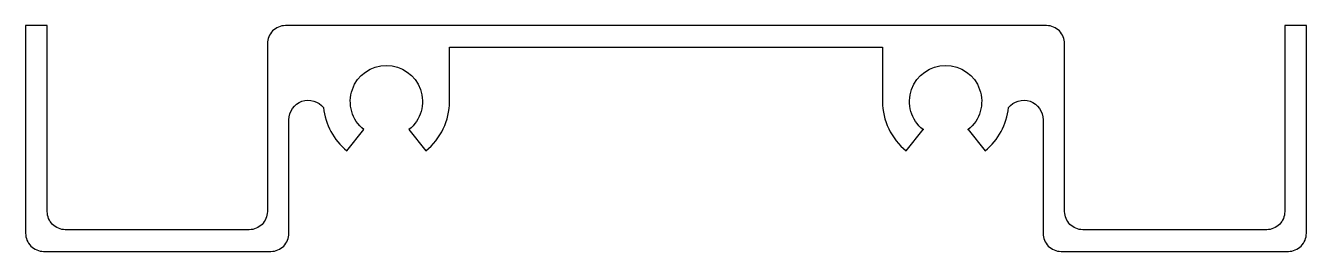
# Model space of a CAD drawing. Extents: x 362.4 to 434.1, y -59.2 to -46.5.
import ezdxf

# ---------------------------------------------------------------- set-up
doc = ezdxf.new("R2010")
doc.units = 0
doc.layers.add('ANA', color=220, linetype='CONTINUOUS')

msp = doc.modelspace()

# ---------------------------------------------------------------- linework, layer by layer
at = {"layer": 'ANA', "color": 0, "linetype": 'BYBLOCK'}
msp.add_lwpolyline([(383.821, -52.366), (384.768, -53.549, 0.227735), (386.094, -50.789), (386.094, -47.759), (410.334, -47.759), (410.334, -50.789, 0.227735), (411.659, -53.549), (412.606, -52.366, -2.849), (415.131, -52.366), (416.078, -53.549, 0.20227), (417.387, -51.133, -0.713339), (419.323, -51.811), (419.323, -58.163, 0.414214), (420.333, -59.173), (433.059, -59.173, 0.414214), (434.069, -58.163), (434.069, -46.548), (432.857, -46.548), (432.857, -56.951, -0.414214), (431.847, -57.961), (421.545, -57.961, -0.414214), (420.535, -56.951), (420.535, -55.948), (420.535, -48.448), (420.535, -47.558, 0.414214), (419.525, -46.548), (376.903, -46.548, 0.414214), (375.893, -47.558), (375.893, -48.448), (375.893, -55.948), (375.893, -56.951, -0.414214), (374.883, -57.961), (364.581, -57.961, -0.414214), (363.571, -56.951), (363.571, -46.548), (362.359, -46.548), (362.359, -58.163, 0.414214), (363.369, -59.173), (376.095, -59.173, 0.414214), (377.105, -58.163), (377.105, -51.811, -0.713339), (379.041, -51.133, 0.20227), (380.349, -53.549), (381.296, -52.366, -2.849)], format="xyb", close=True, dxfattribs=at)
for p in [(412.606, -52.366), (415.131, -52.366)]:
    msp.add_point(p, dxfattribs=at)

doc.saveas('drawing.dxf')
